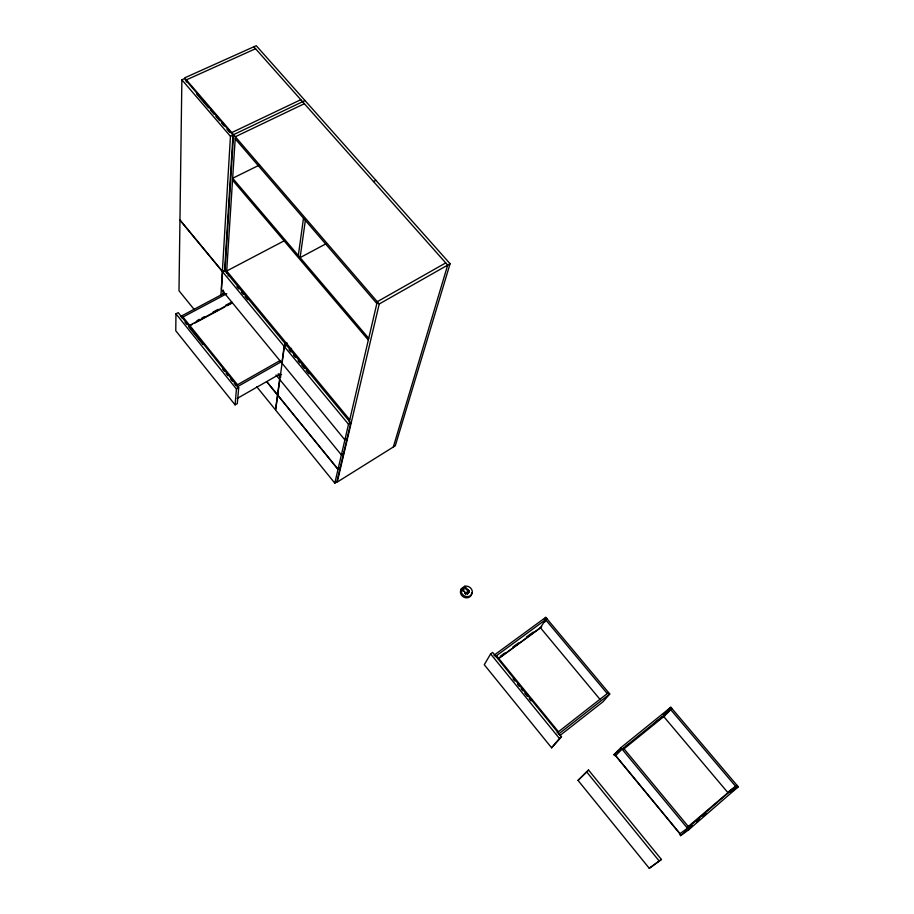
<?xml version="1.0" encoding="UTF-8"?>
<svg xmlns="http://www.w3.org/2000/svg" width="914" height="914" viewBox="0 0 914 914"><rect width="100%" height="100%" fill="white"/><g stroke="black" fill="none" stroke-linecap="round" stroke-linejoin="round"><path stroke-width="1.37" d="M175.956 313.833L175.774 330.777L235.092 404.868L237.309 403.6L238.703 387.776L178.219 312.634L175.956 313.833L236.44 389.056L235.092 404.868M181.863 79.792L179.967 219.977L222.376 271.332L224.615 270.167L232.99 135.101L184.422 78.638L181.863 79.792L230.442 136.323L222.376 271.332M186.342 81.997L186.387 79.872L255.554 48.739M220.937 295.519L222.365 271.515L179.955 220.148L178.995 290.743L194.191 309.503M222.536 271.721L221.474 289.521L281.878 363.052L284.163 346.349L222.536 271.721L224.775 270.544L350.736 422.931L336.878 481.849L334.81 483.14L275.64 410.078L284.345 346.577L286.573 345.309M223.119 294.365L223.382 290.126M223.564 294.274L223.736 291.417M224.981 271.469L233.538 134.666L305.013 100.551M226.546 273.355L235.321 136.746L304.373 103.716M464.289 586.925L464.666 586.274L468.608 590.581L468.825 592.032L467.774 593.666L468.231 591.232L463.889 587.051A5.781 5.073 30.7 0 0 461.399 589.027L463.055 591.347M279.638 379.413L275.48 409.872L256.777 386.782M298.318 255.509L303.494 218.218M305.356 220.388L300.112 257.622L326.378 243.592M468.311 592.889L466.517 592.935L466.574 593.586L461.581 588.73L461.216 589.381M334.81 483.14L348.508 424.279L350.736 422.931M349.217 422.051L377.265 301.7L445.746 262.912M379.23 303.974L337.232 482.066L395.305 445.758L450.088 263.746L256.251 45.7L184.651 77.861L379.23 303.974L450.088 263.746M393.328 446.992L447.689 265.106L253.818 46.785M461.581 588.73L461.513 588.845A5.792 5.073 30.7 0 0 465.946 596.465A5.792 5.073 30.7 0 0 472.31 591.415A5.792 5.073 30.7 0 0 464.792 586.24L464.666 586.274M465.26 592.672L465.066 593.472L465.626 592.957M465.066 593.472L465.432 592.82M465.454 593.723L465.82 593.083M465.66 593.826L466.037 593.186M465.877 593.906L466.243 593.266M467.979 590.855L468.345 590.216M468.117 591.038L468.482 590.387M468.231 591.232L468.608 590.581M468.334 591.427L468.699 590.775M468.414 591.632L468.779 590.981M467.203 593.94L467.58 593.3M468.471 591.838L468.836 591.198M467.408 593.871L467.968 593.129M468.494 592.055L468.871 591.404M468.494 592.466L468.882 591.621M468.082 593.392L468.825 592.032M490.612 653.933L484.271 664.718L551.61 747.801L561.504 736.855L492.68 652.413L490.612 653.933L559.437 738.478L551.61 747.801M544.356 619.521L545.761 617.35L609.752 693.989L603.091 701.689L560.008 735.484M544.687 622.171L546.172 619.875M578.036 780.407L588.536 770.034L661.416 859.457L649.271 868.3L578.036 780.407L588.536 770.034M615.362 755.912L613.9 754.713L620.857 747.698L670.83 707.242L738.226 786.805L688.722 829.775L680.576 835.636L679.628 833.911M615.613 755.649L622.08 749.183L672.041 708.681M663.267 714.714L670.83 707.242M680.576 835.636L686.962 830.106M689.087 828.255L692.275 825.491M696.525 821.8L699.713 819.035M702.912 816.271L706.099 813.494M649.271 868.3L661.416 859.457M687.385 827.239L734.947 786.794M736.958 785.309L687.454 828.244L679.936 833.694M626.09 746.144L628.284 744.362M653.544 723.888L662.33 716.77M623.302 749.423L665.015 715.582M613.9 754.713L621.577 748.486M463.889 589.679C463.375 589.77 464.506 588.136 463.364 589.553M558.294 734.308L609.752 693.989M559.437 738.478L561.504 736.855M557.094 732.834L608.564 692.549M495.091 656.72L546.915 618.721M500.278 656.286L504.825 652.939M512.788 647.089L518.478 642.908M526.441 637.058L533.273 632.042M498.473 658.537L541.705 626.764M498.29 658.845L540.357 627.918M493.937 655.304L545.761 617.35M730.583 792.404L738.226 786.805M340.145 467.934L338.043 469.236L277.696 395.065M340.111 468.071L338.009 469.373L277.685 395.214M343.55 453.47L341.379 454.932L276.051 375.014M347.092 438.434L344.875 439.908L282.06 363.258M237.24 398.424L280.564 373.609M281.546 374.614L279.101 376.02L280.141 377.276M280.221 360.482L235.995 385.605L234.213 383.377M237.057 386.919L281.272 361.773M236.44 389.056L238.703 387.776M291.566 348.371L289.087 349.765L290.892 351.959M284.163 346.349L286.402 345.092M284.642 344.395L287.122 343.001M196.99 320.688L199.469 319.363M201.948 318.026L204.428 316.69M213.122 312.028L218.092 309.355M225.541 305.356L231.745 302.02M188.718 325.875L232.156 302.534M189.941 325.692L192.42 324.367M194.911 323.03L224.684 307.024M227.163 305.687L232.122 303.025M181.463 317.832L226.752 293.691M180.446 316.564L224.478 293.12M228.02 275.857L229.505 275.08M222.365 271.515L224.604 270.338M284.962 240.405L226.695 271.001L349.742 419.789M373.506 181.555L375.917 180.309M259.507 165.023L232.659 178.253L368.719 338.351M231.745 132.599L300.809 99.695M230.442 136.323L232.99 135.101M466.666 593.186L467.283 592.809L466.597 592.98M466.814 593.175C469.111 593.163 465.66 591.095 466.528 593.06M196.51 93.822L208.529 107.795M210.369 109.943L214.07 114.239M215.921 116.386L219.611 120.682M221.462 122.83L224.227 126.052M227.003 129.274L229.78 132.507M235.195 138.802L376.842 303.517M232.533 180.149L368.331 340.019M607.25 693.577L545.589 619.692L540.403 627.724L600.201 699.633M623.405 748.098L688.779 827.101M620.857 747.698L688.722 829.775M236.977 286.699L238.771 288.87M241.456 292.126L243.25 294.297M245.043 296.467L247.728 299.712M293.6 355.238L295.416 357.42M298.124 360.699L299.929 362.892M301.734 365.074L304.442 368.353M306.247 370.536L308.955 373.815M284.345 346.577L348.508 424.279M278.199 373.792L280.895 377.082M496.473 655.715L558.465 731.76M513.062 678.782L514.868 680.987M517.564 684.3L519.358 686.505M521.151 688.71L522.957 690.915M524.75 693.12L527.447 696.434M529.24 698.639L531.034 700.844M586.48 771.69L659.382 861.239M266.808 381.675L277.536 394.859M266.785 381.824L277.513 394.997M182.971 317.032L237.503 384.748M185.039 322.276L186.833 324.493M188.615 326.721L202.919 344.498M222.593 368.936L224.376 371.153M226.158 373.38L227.952 375.597M230.636 378.933L232.419 381.161M471.635 592.969A5.781 5.073 30.7 0 1 466.826 597.836A5.781 5.073 30.7 0 1 460.599 593.266A5.781 5.073 30.7 0 1 464.106 587.462M615.111 755.044L680.45 834.322L615.111 755.044M670.762 709.71L663.758 716.599L727.647 792.347L735.701 786.406L670.762 709.71"/></g></svg>
